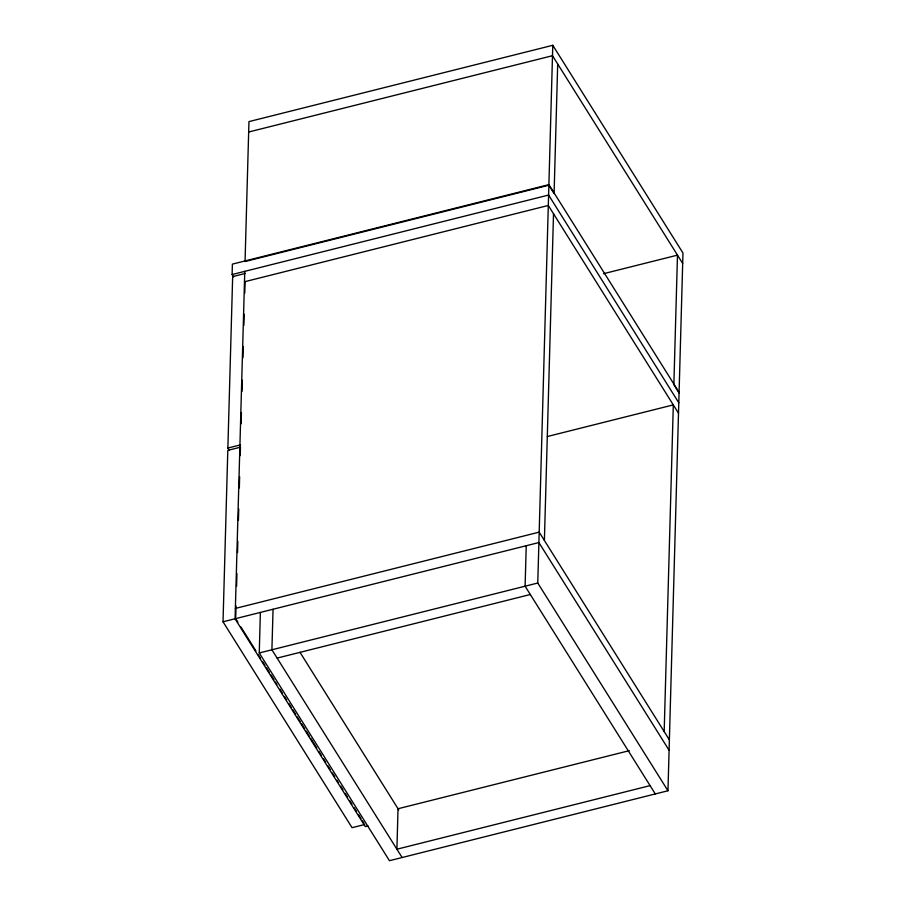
<?xml version="1.0" encoding="UTF-8"?>
<svg xmlns="http://www.w3.org/2000/svg" width="906" height="906" viewBox="0 0 906 906"><rect width="100%" height="100%" fill="white"/><g stroke="black" fill="none" stroke-linecap="round" stroke-linejoin="round"><path stroke-width="1.36" d="M233.612 276.919L232.117 274.529L232.4 264.122L548.9 184.643L679.092 392.377M364.71 824.505L352.06 827.688L223.023 621.788L227.802 450.361L240.464 447.179L240.226 455.616M229.377 450.441L227.87 448.051L232.661 276.613L245.322 273.431M244.779 271.358L235.073 618.843L365.265 826.589L367.995 825.898M235.719 617.212L236.036 605.967M236.579 586.295L236.93 573.645M237.519 552.569L237.836 541.324M238.425 520.248L238.742 509.013M239.331 487.926L239.637 476.692M241.121 423.793L241.438 412.547M242.027 391.471L242.332 380.226M242.967 357.745L243.284 346.5M243.873 325.424L244.178 314.189M244.767 293.102L245.084 281.868M557.7 64.02L554.087 193.533L548.877 185.22L245.05 261.528L248.957 121.608L552.785 45.3L682.977 253.034L667.96 790.757L389.455 860.7L259.252 652.966L260.384 612.49M273.046 609.308L271.913 649.783L402.105 857.518M526.239 545.718L525.106 586.193L655.298 793.939M667.96 790.757L537.768 583.022L552.785 45.3M544.393 540.44L553.521 213.771M664.177 731.561L673.305 404.891L547.383 436.511M248.663 132.016L552.501 55.708L682.694 263.442M232.117 274.529L548.606 195.05L678.798 402.785M244.484 281.766L548.311 205.458L678.503 413.193M603.577 273.691L677.484 255.141L673.86 384.654L679.07 392.966M227.87 448.051L240.532 444.869M235.356 608.436L539.183 532.139L669.387 739.874M223.023 621.788L538.9 542.547L669.092 750.281M259.252 652.966L537.768 583.022M277.123 658.096L530.316 594.506M629.33 750.655L398.028 808.741L396.907 849.216L650.089 785.627M299.988 652.286L398.753 809.885M236.432 619.806L237.927 622.207M240.928 626.997L255.934 650.938M258.187 654.528L260.441 658.118M262.683 661.708L264.937 665.298M266.432 667.688L269.433 672.478M270.939 674.879L273.94 679.659M275.435 682.059L276.942 684.449M279.943 689.24L282.196 692.83M284.439 696.42L286.692 700.01M288.946 703.6L291.2 707.19M292.695 709.591L295.696 714.381M297.191 716.771L300.192 721.561M301.698 723.951L304.699 728.741M306.194 731.131L309.195 735.921M310.701 738.322L316.704 747.892M318.957 751.482L321.2 755.072M323.453 758.673L325.707 762.263M327.949 765.853L330.203 769.443M332.457 773.033L334.71 776.623M336.953 780.213L338.459 782.614M340.713 786.204L342.955 789.794M345.209 793.384L347.462 796.974M349.716 800.564L351.958 804.154M354.212 807.744L356.466 811.334M358.708 814.924L360.962 818.526M362.468 820.915L363.963 823.305"/></g></svg>
